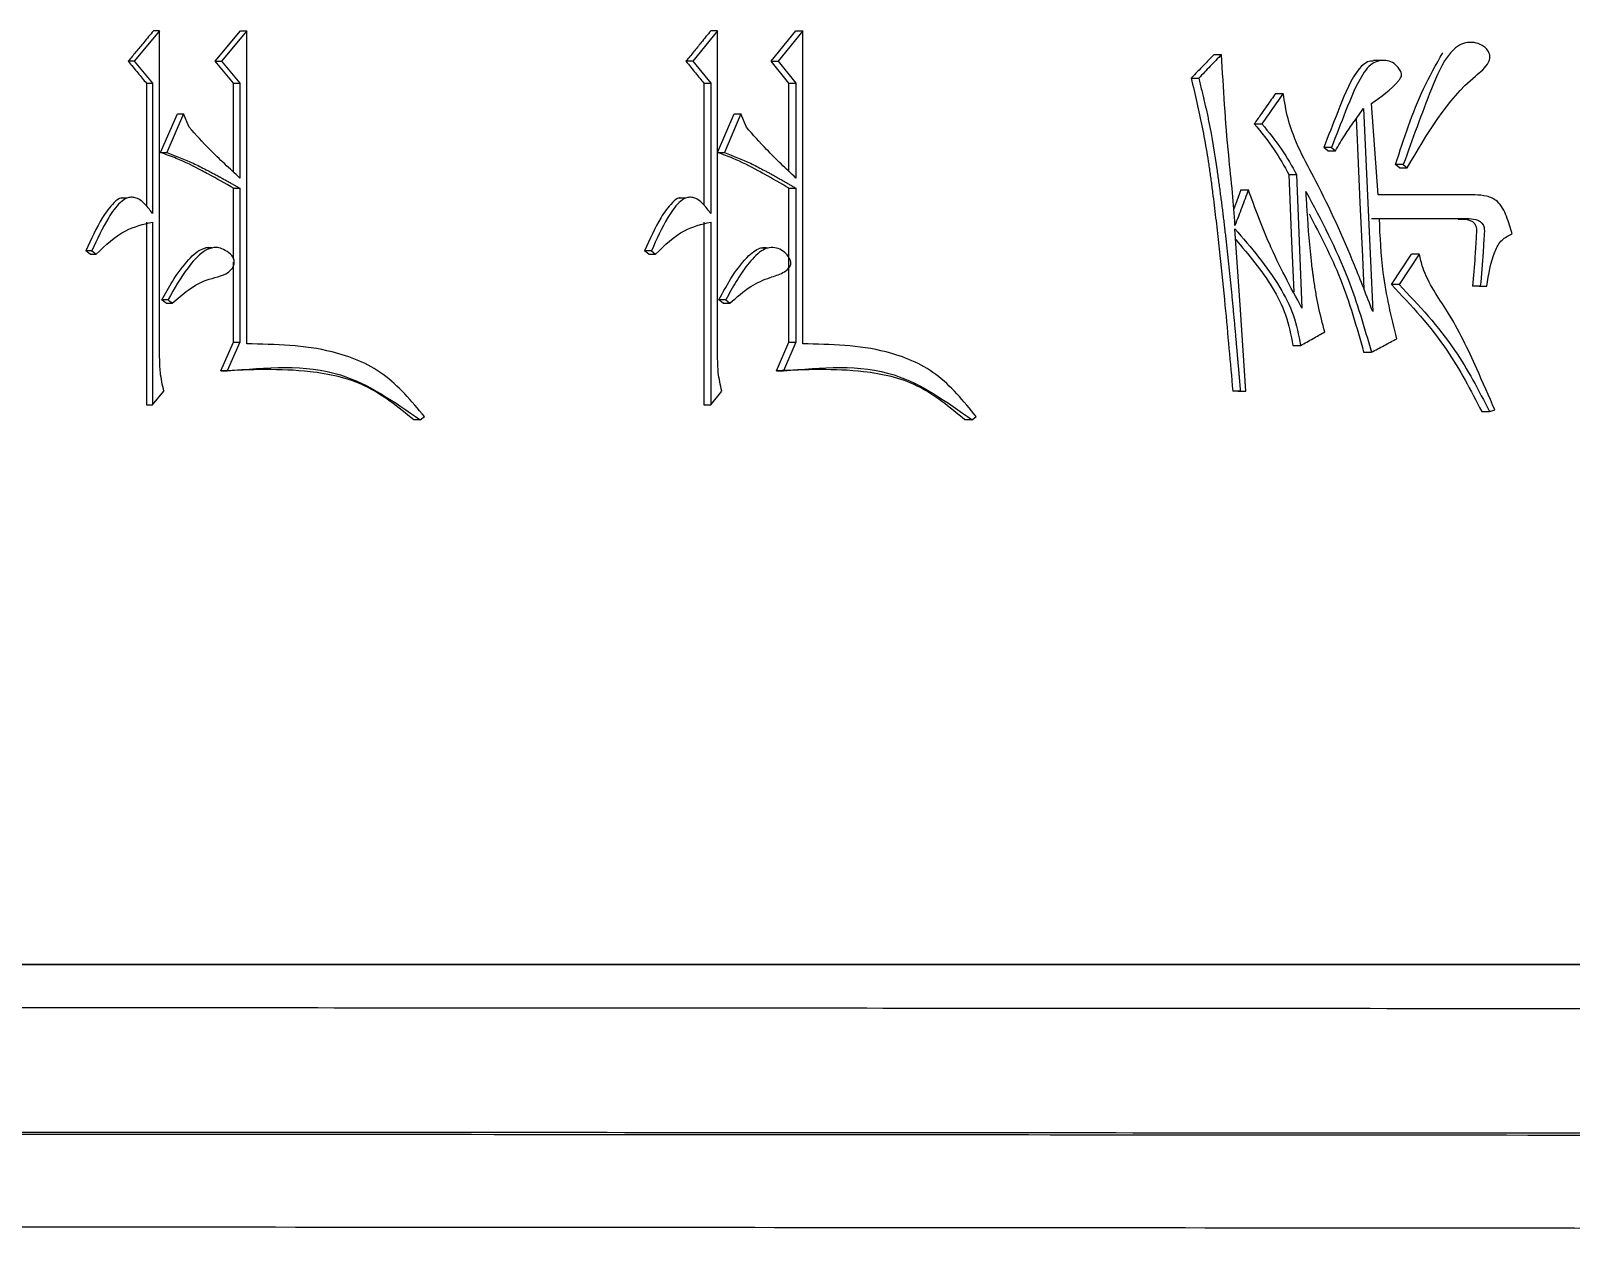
# Model space of a CAD drawing. Header units: millimetres. Extents: x 1953 to 4389, y 564 to 2287.
# Drawn here: x 2967.9 to 2977.74, y 815.87 to 823.6 of the extents above; entities that cross this region are included whole.
import ezdxf

# ---------------------------------------------------------------- set-up
doc = ezdxf.new("R2010")
doc.units = ezdxf.units.MM

msp = doc.modelspace()

# ---------------------------------------------------------------- linework, layer by layer
at = {"color": 7, "linetype": 'Continuous', "lineweight": 25}
for p, q in [((2968.7215, 823.6034), (2968.5594, 823.4087)), ((2968.7215, 823.6034), (2968.6822, 823.6034)), ((2968.7215, 821.5157), (2968.7215, 823.6034)), ((2969.0773, 823.4087), (2969.2386, 823.6035)), ((2969.2787, 823.6035), (2969.1171, 823.4087)), ((2969.2386, 823.6035), (2969.2787, 823.6035)), ((2969.2787, 821.6022), (2969.2787, 823.6035)), ((2972.2867, 823.6035), (2972.1284, 823.4088)), ((2972.2867, 823.6035), (2972.2428, 823.6035)), ((2972.2867, 821.5157), (2972.2867, 823.6035)), ((2972.6287, 823.4088), (2972.7862, 823.6035)), ((2972.8309, 823.6035), (2972.6731, 823.4088)), ((2972.7862, 823.6035), (2972.8309, 823.6035)), ((2972.8309, 821.6023), (2972.8309, 823.6035)), ((2975.4587, 823.4521), (2975.5069, 823.4521)), ((2968.5594, 823.4087), (2968.5203, 823.4087)), ((2968.5594, 823.4087), (2968.6765, 823.2681)), ((2969.0773, 823.4087), (2969.1171, 823.4087)), ((2969.1938, 823.2681), (2969.0773, 823.4087)), ((2969.1171, 823.4087), (2969.2338, 823.2681)), ((2972.1284, 823.4088), (2972.0846, 823.4088)), ((2972.1284, 823.4088), (2972.2428, 823.2681)), ((2972.6287, 823.4088), (2972.6731, 823.4088)), ((2972.7425, 823.2681), (2972.6287, 823.4088)), ((2972.6731, 823.4088), (2972.7871, 823.2681)), ((2976.5281, 823.4134), (2976.4783, 823.4134)), ((2968.6372, 823.2681), (2968.6765, 823.2681)), ((2968.6372, 823.2681), (2968.6372, 822.4843)), ((2968.6765, 823.2681), (2968.6765, 822.4352)), ((2969.1938, 823.2681), (2969.2338, 823.2681)), ((2969.1938, 822.6996), (2969.1938, 823.2681)), ((2969.2338, 823.2681), (2969.2338, 822.6623)), ((2972.1988, 823.2681), (2972.2428, 823.2681)), ((2972.1988, 823.2681), (2972.1988, 822.4915)), ((2972.2428, 823.2681), (2972.2428, 822.4352)), ((2972.7425, 823.2681), (2972.7871, 823.2681)), ((2972.7425, 822.705), (2972.7425, 823.2681)), ((2972.7871, 823.2681), (2972.7871, 822.6624)), ((2975.313, 823.3006), (2975.3609, 823.3006)), ((2975.8523, 823.2032), (2975.901, 823.2032)), ((2968.7271, 822.8246), (2968.8349, 823.0734)), ((2968.8745, 823.0734), (2968.7665, 822.8246)), ((2968.8349, 823.0734), (2968.8745, 823.0734)), ((2968.9104, 822.9869), (2968.8745, 823.0734)), ((2972.2867, 822.8248), (2972.392, 823.0734)), ((2972.4362, 823.0734), (2972.3307, 822.8246)), ((2972.392, 823.0734), (2972.4362, 823.0734)), ((2972.4713, 822.9869), (2972.4362, 823.0734)), ((2976.5068, 822.5542), (2976.4642, 823.1384)), ((2975.7156, 823.0086), (2975.7641, 823.0086)), ((2976.2085, 822.8571), (2976.1595, 822.8571)), ((2976.185, 822.8355), (2976.1595, 822.8571)), ((2968.7271, 822.8246), (2968.7665, 822.8246)), ((2972.2867, 822.8246), (2972.3307, 822.8246)), ((2976.185, 822.8355), (2976.2341, 822.8355)), ((2976.6683, 822.7489), (2976.6187, 822.7489)), ((2976.6441, 822.7273), (2976.6187, 822.7489)), ((2976.6683, 822.7489), (2976.6938, 822.7273)), ((2975.9377, 822.684), (2975.9865, 822.684)), ((2975.9865, 822.684), (2976.0207, 821.8296)), ((2976.6441, 822.7273), (2976.6938, 822.7273)), ((2969.1938, 822.5974), (2969.2338, 822.5974)), ((2969.1938, 822.1455), (2969.1938, 822.5974)), ((2969.2338, 822.5974), (2969.2338, 821.6131)), ((2972.7425, 822.5975), (2972.7871, 822.5975)), ((2972.7425, 821.6131), (2972.7425, 822.5975)), ((2972.7871, 822.5975), (2972.7871, 821.6131)), ((2975.63, 822.5866), (2975.6784, 822.5866)), ((2977.1264, 822.5542), (2976.5068, 822.5542)), ((2968.5126, 822.534), (2968.4733, 822.534)), ((2972.0827, 822.534), (2972.0387, 822.534)), ((2968.6372, 822.3811), (2968.6372, 821.2128)), ((2968.6765, 822.3811), (2968.6765, 821.2128)), ((2972.1988, 822.3811), (2972.1989, 821.2129)), ((2972.2428, 822.3811), (2972.2428, 821.2129)), ((2976.4658, 822.4028), (2976.9831, 822.4028)), ((2976.5153, 822.4028), (2977.0332, 822.4028)), ((2976.9831, 822.4028), (2977.0332, 822.4028)), ((2968.2888, 822.1972), (2968.2501, 822.1972)), ((2968.2772, 822.1755), (2968.2501, 822.1972)), ((2968.2772, 822.1755), (2968.316, 822.1755)), ((2968.2888, 822.1972), (2968.316, 822.1755)), ((2969.0548, 822.2157), (2969.0146, 822.2157)), ((2971.864, 822.1972), (2971.8206, 822.1972)), ((2971.847, 822.1756), (2971.8206, 822.1972)), ((2971.847, 822.1756), (2971.8905, 822.1756)), ((2971.864, 822.1972), (2971.8905, 822.1756)), ((2972.606, 822.2147), (2972.5612, 822.2147)), ((2976.5932, 821.9809), (2976.7204, 822.1754)), ((2976.7702, 822.1754), (2976.6428, 821.9809)), ((2976.7702, 822.1754), (2976.7204, 822.1754)), ((2969.1938, 821.6131), (2969.1938, 822.1246)), ((2976.6428, 821.9809), (2976.5932, 821.9809)), ((2977.1602, 821.9701), (2977.1099, 821.9701)), ((2977.1522, 821.9701), (2977.1099, 821.9701)), ((2977.1522, 821.9701), (2977.2025, 821.9701)), ((2968.7755, 821.8835), (2968.7361, 821.8835)), ((2968.763, 821.8619), (2968.8024, 821.8619)), ((2972.3218, 821.8619), (2972.2955, 821.8835)), ((2972.3395, 821.8835), (2972.3658, 821.8619)), ((2969.1132, 821.4292), (2969.1938, 821.6131)), ((2969.2338, 821.6131), (2969.1531, 821.4292)), ((2969.1938, 821.6131), (2969.2338, 821.6131)), ((2972.6637, 821.4293), (2972.7425, 821.6131)), ((2972.7871, 821.6131), (2972.7083, 821.4293)), ((2972.7425, 821.6131), (2972.7871, 821.6131)), ((2975.9633, 821.5915), (2976.0121, 821.5915)), ((2976.4149, 821.5483), (2976.4643, 821.5483)), ((2969.1132, 821.4292), (2969.1531, 821.4292)), ((2972.6637, 821.4293), (2972.7083, 821.4293)), ((2968.6765, 821.2128), (2968.7485, 821.2994)), ((2972.2428, 821.2129), (2972.3131, 821.2994)), ((2975.627, 821.2994), (2975.5787, 821.2994)), ((2975.6129, 821.2994), (2975.5787, 821.2994)), ((2975.6129, 821.2994), (2975.6613, 821.2994)), ((2968.6372, 821.2128), (2968.6765, 821.2128)), ((2972.1989, 821.2129), (2972.2428, 821.2129)), ((2970.3872, 821.1155), (2970.3457, 821.1155)), ((2970.3872, 821.1155), (2970.414, 821.1371)), ((2973.9128, 821.1155), (2973.8667, 821.1155)), ((2973.9128, 821.1155), (2973.9389, 821.1371)), ((2977.169, 821.1696), (2977.2194, 821.1696))]:
    msp.add_line(p, q, dxfattribs=at)
at = {"color": 7, "linetype": 'Continuous', "lineweight": 25, "flags": 128}
for points in [[(2976.3668, 823.0411), (2976.373, 822.9062), (2976.3913, 822.5067), (2976.4073, 822.1575), (2976.4168, 821.951)], [(2976.4131, 823.1059), (2976.4429, 822.4571), (2976.4727, 821.8082)], [(2976.2085, 822.8571), (2976.2213, 822.8463), (2976.2341, 822.8355)], [(2975.9377, 822.684), (2975.9548, 822.2568), (2975.9677, 821.9348)], [(2975.63, 822.5866), (2975.595, 822.4938), (2975.5845, 822.4659)], [(2975.6613, 821.2994), (2975.627, 821.8186), (2975.5927, 822.3379)], [(2968.763, 821.8619), (2968.7561, 821.8674), (2968.7493, 821.8729), (2968.7361, 821.8835)], [(2968.7755, 821.8835), (2968.7823, 821.878), (2968.7924, 821.87), (2968.8024, 821.8619)], [(2972.3395, 821.8835), (2972.3232, 821.8835), (2972.3093, 821.8835), (2972.2955, 821.8835)], [(2972.3218, 821.8619), (2972.3381, 821.8619), (2972.352, 821.8619), (2972.3658, 821.8619)]]:
    msp.add_lwpolyline(points, dxfattribs=at)
at = {"color": 7, "linetype": 'Continuous', "lineweight": 25}
for points, knots in [([(2968.6822, 823.6034), (2968.6614, 823.5785), (2968.6241, 823.5335), (2968.5701, 823.4686), (2968.5369, 823.4287), (2968.5203, 823.4087)], [0, 0, 0, 0, 0.384798, 0.692399, 1, 1, 1, 1]), ([(2972.2428, 823.6035), (2972.2225, 823.5785), (2972.186, 823.5336), (2972.1333, 823.4687), (2972.1008, 823.4287), (2972.0846, 823.4088)], [0, 0, 0, 0, 0.384798, 0.692399, 1, 1, 1, 1]), ([(2975.4587, 823.4521), (2975.4369, 823.4294), (2975.4017, 823.3928), (2975.3531, 823.3423), (2975.3264, 823.3145), (2975.313, 823.3006)], [0, 0, 0, 0, 0.449138, 0.724569, 1, 1, 1, 1]), ([(2975.5069, 823.4521), (2975.4826, 823.4268), (2975.4339, 823.3763), (2975.3853, 823.3259), (2975.3609, 823.3006)], [0, 0, 0, 0, 0.5, 1, 1, 1, 1]), ([(2975.5927, 822.3595), (2975.5878, 822.4287), (2975.5774, 822.5784), (2975.5358, 822.9411), (2975.5191, 823.2369), (2975.5069, 823.4521)], [0, 0, 0, 0, 0.189811, 0.410522, 1, 1, 1, 1]), ([(2976.6187, 822.7489), (2976.6721, 822.9141), (2976.7529, 823.1637), (2976.8778, 823.3869), (2976.9201, 823.4625)], [0, 0, 0, 0, 0.6614, 1, 1, 1, 1]), ([(2976.6938, 822.7273), (2976.8192, 822.943), (2976.966, 823.1957), (2977.198, 823.3688), (2977.2201, 823.418), (2977.2228, 823.4341), (2977.2206, 823.4503), (2977.2131, 823.4708), (2977.1976, 823.4929), (2977.1655, 823.5165), (2977.1205, 823.5305), (2977.0648, 823.53), (2977.0122, 823.506), (2976.9234, 823.4191), (2976.814, 823.1531), (2976.7263, 822.9098), (2976.6683, 822.7489)], [0, 0, 0, 0, 0.369973, 0.433396, 0.441379, 0.448953, 0.456564, 0.46449, 0.480827, 0.49655, 0.526966, 0.55702, 0.587567, 0.618801, 0.747888, 1, 1, 1, 1]), ([(2968.5203, 823.4087), (2968.5306, 823.3962), (2968.5514, 823.3713), (2968.5904, 823.3244), (2968.619, 823.29), (2968.6372, 823.2681)], [0, 0, 0, 0, 0.266401, 0.532803, 1, 1, 1, 1]), ([(2972.0846, 823.4088), (2972.0947, 823.3963), (2972.115, 823.3713), (2972.1531, 823.3244), (2972.1811, 823.29), (2972.1988, 823.2681)], [0, 0, 0, 0, 0.266401, 0.532803, 1, 1, 1, 1]), ([(2976.4785, 823.4107), (2976.4692, 823.4103), (2976.4451, 823.4091), (2976.4047, 823.3852), (2976.3256, 823.2834), (2976.2539, 823.0959), (2976.1895, 822.933), (2976.1595, 822.8571)], [0, 0, 0, 0, 0.046767, 0.120081, 0.219008, 0.636057, 1, 1, 1, 1]), ([(2976.4642, 823.1384), (2976.5263, 823.1823), (2976.5937, 823.23), (2976.6506, 823.2996), (2976.6564, 823.3146), (2976.6568, 823.3295), (2976.6505, 823.3487), (2976.6324, 823.3753), (2976.6006, 823.4035), (2976.5522, 823.4175), (2976.5034, 823.4119), (2976.4543, 823.3862), (2976.3757, 823.2836), (2976.3036, 823.0974), (2976.239, 822.9342), (2976.2085, 822.8571)], [0, 0, 0, 0, 0.213502, 0.231462, 0.243028, 0.25469, 0.268683, 0.294821, 0.340397, 0.384399, 0.438731, 0.48193, 0.539954, 0.7829, 1, 1, 1, 1]), ([(2975.313, 823.3006), (2975.3251, 823.2485), (2975.3493, 823.1442), (2975.3777, 823.0132), (2975.4034, 822.8816), (2975.4178, 822.7954), (2975.4287, 822.7223), (2975.4325, 822.6957), (2975.4371, 822.6624), (2975.4416, 822.6291), (2975.446, 822.5957), (2975.452, 822.549), (2975.4628, 822.4622), (2975.4786, 822.3286), (2975.5023, 822.1145), (2975.5368, 821.7716), (2975.5625, 821.4818), (2975.5787, 821.2994)], [0, 0, 0, 0, 0.079845, 0.159695, 0.199619, 0.27948, 0.28946, 0.309422, 0.319402, 0.339364, 0.359325, 0.369306, 0.409228, 0.489074, 0.56892, 0.728614, 1, 1, 1, 1]), ([(2975.3609, 823.3006), (2975.3673, 823.2746), (2975.3769, 823.2357), (2975.3879, 823.1902), (2975.3956, 823.1576), (2975.4016, 823.1316), (2975.412, 823.0859), (2975.4416, 822.9482), (2975.4649, 822.8021), (2975.4839, 822.6689), (2975.4895, 822.6289), (2975.494, 822.5956), (2975.4985, 822.5623), (2975.502, 822.5356), (2975.5064, 822.5023), (2975.5098, 822.4756), (2975.514, 822.4422), (2975.5173, 822.4155), (2975.5213, 822.3821), (2975.5253, 822.3487), (2975.5293, 822.3153), (2975.5331, 822.2819), (2975.5362, 822.2551), (2975.5399, 822.2217), (2975.5429, 822.1949), (2975.5465, 822.1615), (2975.5501, 822.128), (2975.5536, 822.0945), (2975.5571, 822.061), (2975.5598, 822.0343), (2975.5632, 822.0008), (2975.5659, 821.974), (2975.5692, 821.9405), (2975.5725, 821.907), (2975.5757, 821.8734), (2975.5789, 821.8399), (2975.5814, 821.8131), (2975.5845, 821.7796), (2975.587, 821.7528), (2975.5901, 821.7192), (2975.5925, 821.6924), (2975.5947, 821.6689), (2975.5962, 821.6522), (2975.5977, 821.6354), (2975.5992, 821.6186), (2975.6007, 821.6019), (2975.6019, 821.5884), (2975.6033, 821.5717), (2975.6045, 821.5582), (2975.606, 821.5415), (2975.6075, 821.5247), (2975.6089, 821.5079), (2975.6104, 821.4912), (2975.6116, 821.4777), (2975.613, 821.461), (2975.6142, 821.4475), (2975.6154, 821.4341), (2975.6162, 821.4241), (2975.6171, 821.414), (2975.6178, 821.4056), (2975.6186, 821.3972), (2975.6193, 821.3888), (2975.62, 821.3804), (2975.6207, 821.3721), (2975.6213, 821.3653), (2975.622, 821.357), (2975.6226, 821.3502), (2975.6233, 821.3419), (2975.6241, 821.3335), (2975.6248, 821.3251), (2975.6255, 821.3169), (2975.6262, 821.3089), (2975.6267, 821.3026), (2975.627, 821.2994)], [0, 0, 0, 0, 0.039919, 0.059879, 0.069858, 0.089818, 0.099798, 0.139719, 0.299508, 0.319468, 0.339427, 0.359387, 0.369367, 0.389326, 0.399306, 0.419265, 0.429245, 0.449205, 0.459184, 0.479144, 0.499103, 0.509083, 0.529043, 0.539022, 0.558982, 0.568962, 0.588921, 0.608881, 0.61886, 0.63882, 0.648799, 0.668759, 0.678739, 0.698698, 0.718658, 0.728637, 0.748597, 0.758577, 0.778536, 0.788516, 0.808475, 0.818455, 0.823445, 0.833425, 0.843404, 0.848394, 0.858374, 0.863364, 0.873344, 0.878333, 0.888313, 0.898293, 0.903283, 0.913263, 0.918252, 0.928232, 0.933222, 0.938212, 0.943202, 0.948192, 0.950687, 0.955676, 0.960666, 0.963161, 0.968151, 0.970646, 0.975636, 0.978131, 0.983121, 0.988111, 0.990605, 0.995303, 1, 1, 1, 1]), ([(2975.8523, 823.2032), (2975.8339, 823.177), (2975.8019, 823.1314), (2975.7563, 823.0665), (2975.7292, 823.0279), (2975.7156, 823.0086)], [0, 0, 0, 0, 0.404436, 0.702218, 1, 1, 1, 1]), ([(2975.901, 823.2032), (2975.8782, 823.1708), (2975.8326, 823.1059), (2975.7869, 823.041), (2975.7641, 823.0086)], [0, 0, 0, 0, 0.5, 1, 1, 1, 1]), ([(2976.4727, 821.8082), (2976.4345, 821.9078), (2976.3251, 822.1929), (2976.1398, 822.5989), (2975.942, 822.9471), (2975.9097, 823.1489), (2975.901, 823.2032)], [0, 0, 0, 0, 0.2109888, 0.6039309, 0.8934821, 1, 1, 1, 1]), ([(2976.2341, 822.8355), (2976.2542, 822.8702), (2976.2915, 822.9347), (2976.3536, 823.0229), (2976.3933, 823.0782), (2976.4131, 823.1059)], [0, 0, 0, 0, 0.3670274, 0.6834212, 1, 1, 1, 1]), ([(2969.2338, 822.6623), (2969.2015, 822.6923), (2969.1369, 822.7522), (2969.0266, 822.8577), (2968.9536, 822.9388), (2968.9104, 822.9869)], [0, 0, 0, 0, 0.28957, 0.579171, 1, 1, 1, 1]), ([(2972.7871, 822.6624), (2972.7555, 822.6923), (2972.6924, 822.7523), (2972.5848, 822.8577), (2972.5135, 822.9388), (2972.4713, 822.9869)], [0, 0, 0, 0, 0.28957, 0.579171, 1, 1, 1, 1]), ([(2975.7156, 823.0086), (2975.7599, 822.955), (2975.8428, 822.8546), (2975.9076, 822.7382), (2975.9377, 822.684)], [0, 0, 0, 0, 0.534152, 1, 1, 1, 1]), ([(2975.7641, 823.0086), (2975.8084, 822.955), (2975.8914, 822.8546), (2975.9563, 822.7383), (2975.9865, 822.684)], [0, 0, 0, 0, 0.534115, 1, 1, 1, 1]), ([(2969.1938, 822.5974), (2969.1406, 822.6277), (2969.074, 822.6654), (2968.9524, 822.7297), (2968.8524, 822.7819), (2968.761, 822.8131), (2968.7271, 822.8246)], [0, 0, 0, 0, 0.352069, 0.440085, 0.792293, 1, 1, 1, 1]), ([(2968.7665, 822.8246), (2968.8237, 822.8034), (2968.9094, 822.7715), (2968.9946, 822.728), (2969.0286, 822.7104), (2969.0421, 822.7033), (2969.0556, 822.6962), (2969.0674, 822.6899), (2969.0758, 822.6854), (2969.0826, 822.6818), (2969.0893, 822.6781), (2969.096, 822.6745), (2969.1027, 822.6708), (2969.1111, 822.6662), (2969.1178, 822.6625), (2969.1245, 822.6588), (2969.1312, 822.6551), (2969.1379, 822.6514), (2969.1462, 822.6468), (2969.1529, 822.643), (2969.1612, 822.6384), (2969.1679, 822.6346), (2969.1746, 822.6309), (2969.1812, 822.6271), (2969.1879, 822.6234), (2969.1962, 822.6187), (2969.2029, 822.6149), (2969.2112, 822.6102), (2969.2179, 822.6065), (2969.226, 822.6019), (2969.2307, 822.5992), (2969.2338, 822.5974)], [0, 0, 0, 0, 0.353012, 0.528911, 0.550896, 0.572881, 0.61685, 0.638835, 0.649827, 0.671812, 0.682805, 0.693797, 0.715782, 0.726774, 0.748759, 0.759751, 0.770744, 0.792728, 0.803721, 0.825705, 0.836698, 0.858683, 0.869675, 0.880667, 0.902652, 0.913644, 0.935629, 0.946622, 0.968606, 0.979599, 1, 1, 1, 1]), ([(2972.7425, 822.5975), (2972.6905, 822.6277), (2972.6255, 822.6655), (2972.5067, 822.7297), (2972.409, 822.782), (2972.3198, 822.8131), (2972.2867, 822.8246)], [0, 0, 0, 0, 0.3520687, 0.4400852, 0.7922934, 1, 1, 1, 1]), ([(2972.3307, 822.8246), (2972.3866, 822.8034), (2972.4703, 822.7715), (2972.5535, 822.728), (2972.5867, 822.7104), (2972.5999, 822.7034), (2972.6131, 822.6962), (2972.6246, 822.6899), (2972.6328, 822.6854), (2972.6394, 822.6818), (2972.646, 822.6781), (2972.6525, 822.6745), (2972.6591, 822.6708), (2972.6673, 822.6662), (2972.6738, 822.6625), (2972.6803, 822.6588), (2972.6869, 822.6551), (2972.6934, 822.6514), (2972.7016, 822.6468), (2972.7081, 822.6431), (2972.7162, 822.6384), (2972.7227, 822.6347), (2972.7293, 822.6309), (2972.7358, 822.6272), (2972.7423, 822.6234), (2972.7504, 822.6187), (2972.7569, 822.615), (2972.765, 822.6102), (2972.7716, 822.6065), (2972.7794, 822.6019), (2972.7841, 822.5992), (2972.7871, 822.5975)], [0, 0, 0, 0, 0.353012, 0.528911, 0.550896, 0.572881, 0.61685, 0.638835, 0.649827, 0.671812, 0.682805, 0.693797, 0.715782, 0.726774, 0.748759, 0.759751, 0.770744, 0.792728, 0.803721, 0.825706, 0.836698, 0.858683, 0.869675, 0.880667, 0.902652, 0.913645, 0.935629, 0.946622, 0.968606, 0.979599, 1, 1, 1, 1]), ([(2975.6784, 822.5866), (2975.6641, 822.5487), (2975.6355, 822.473), (2975.607, 822.3974), (2975.5927, 822.3595)], [0, 0, 0, 0, 0.5, 1, 1, 1, 1]), ([(2976.0207, 821.8296), (2975.9477, 821.9653), (2975.8172, 822.2079), (2975.7209, 822.4707), (2975.6784, 822.5866)], [0, 0, 0, 0, 0.558985, 1, 1, 1, 1]), ([(2976.0463, 822.5759), (2976.1427, 822.3943), (2976.3153, 822.0691), (2976.4186, 821.7078), (2976.4643, 821.5483)], [0, 0, 0, 0, 0.558287, 1, 1, 1, 1]), ([(2976.1659, 821.678), (2976.1519, 821.7321), (2976.1309, 821.8133), (2976.1102, 821.9236), (2976.101, 821.9826), (2976.0959, 822.0174), (2976.0946, 822.0261), (2976.0934, 822.0348), (2976.0922, 822.0435), (2976.0908, 822.0539), (2976.0894, 822.0644), (2976.088, 822.0748), (2976.0869, 822.0835), (2976.0854, 822.0957), (2976.081, 822.1324), (2976.0651, 822.2794), (2976.055, 822.4345), (2976.0472, 822.5614), (2976.0463, 822.5759)], [0, 0, 0, 0, 0.185843, 0.278745, 0.371654, 0.383266, 0.394877, 0.400683, 0.412294, 0.423905, 0.435517, 0.447128, 0.458739, 0.464545, 0.487768, 0.580663, 0.952366, 1, 1, 1, 1]), ([(2977.3631, 822.3054), (2977.3526, 822.343), (2977.3317, 822.4169), (2977.2824, 822.5148), (2977.2009, 822.5504), (2977.1511, 822.553), (2977.1264, 822.5542)], [0, 0, 0, 0, 0.292586, 0.576009, 0.788989, 1, 1, 1, 1]), ([(2968.4819, 822.5363), (2968.4809, 822.5361), (2968.4616, 822.5338), (2968.4136, 822.4909), (2968.3329, 822.3816), (2968.283, 822.2705), (2968.2501, 822.1972)], [0, 0, 0, 0, 0.007269, 0.146889, 0.437379, 1, 1, 1, 1]), ([(2968.6765, 822.4352), (2968.6619, 822.4554), (2968.6331, 822.4951), (2968.5862, 822.5319), (2968.5453, 822.541), (2968.5081, 822.5362), (2968.4521, 822.4937), (2968.3721, 822.3797), (2968.3219, 822.2697), (2968.2888, 822.1972)], [0, 0, 0, 0, 0.120783, 0.237942, 0.284243, 0.33082, 0.424981, 0.62081, 1, 1, 1, 1]), ([(2972.0471, 822.5363), (2972.0461, 822.5362), (2972.0273, 822.5339), (2971.9804, 822.491), (2971.9015, 822.3816), (2971.8527, 822.2705), (2971.8206, 822.1972)], [0, 0, 0, 0, 0.007364, 0.146944, 0.437347, 1, 1, 1, 1]), ([(2972.2428, 822.4352), (2972.2285, 822.4554), (2972.2004, 822.4952), (2972.1545, 822.532), (2972.1146, 822.541), (2972.0782, 822.5362), (2972.0235, 822.4937), (2971.9454, 822.3798), (2971.8963, 822.2698), (2971.864, 822.1972)], [0, 0, 0, 0, 0.120818, 0.238007, 0.284295, 0.33086, 0.424999, 0.620775, 1, 1, 1, 1]), ([(2968.316, 822.1755), (2968.3756, 822.2326), (2968.481, 822.3336), (2968.6173, 822.3667), (2968.6765, 822.3811)], [0, 0, 0, 0, 0.565391, 1, 1, 1, 1]), ([(2971.8905, 822.1756), (2971.9487, 822.2326), (2972.0518, 822.3336), (2972.1849, 822.3667), (2972.2428, 822.3811)], [0, 0, 0, 0, 0.565391, 1, 1, 1, 1]), ([(2976.0662, 822.4328), (2976.137, 822.2976), (2976.2832, 822.0183), (2976.3701, 821.7082), (2976.4149, 821.5483)], [0, 0, 0, 0, 0.4841503, 1, 1, 1, 1]), ([(2976.6259, 821.6348), (2976.5921, 821.7751), (2976.5316, 822.0268), (2976.5203, 822.2875), (2976.5153, 822.4028)], [0, 0, 0, 0, 0.5575045, 1, 1, 1, 1]), ([(2977.0183, 822.3992), (2977.0449, 822.4003), (2977.0783, 822.4017), (2977.1147, 822.3821), (2977.1278, 822.3652), (2977.1359, 822.3428), (2977.1357, 822.3159), (2977.1318, 822.255), (2977.1252, 822.1389), (2977.1157, 822.0338), (2977.1099, 821.9701)], [0, 0, 0, 0, 0.169449, 0.212676, 0.256423, 0.294115, 0.346559, 0.405106, 0.639507, 1, 1, 1, 1]), ([(2977.0332, 822.4028), (2977.071, 822.4046), (2977.1166, 822.4067), (2977.1657, 822.3822), (2977.1814, 822.3603), (2977.1874, 822.3321), (2977.1823, 822.2748), (2977.178, 822.1538), (2977.1673, 822.0429), (2977.1602, 821.9701)], [0, 0, 0, 0, 0.223755, 0.270136, 0.317505, 0.366522, 0.417299, 0.617412, 1, 1, 1, 1]), ([(2975.5927, 822.3379), (2975.6948, 822.219), (2975.8382, 822.0521), (2975.9731, 821.7898), (2975.9991, 821.6578), (2976.0121, 821.5915)], [0, 0, 0, 0, 0.552374, 0.77511, 1, 1, 1, 1]), ([(2975.5973, 822.2686), (2975.6802, 822.1714), (2975.8041, 822.026), (2975.9242, 821.7897), (2975.9502, 821.6578), (2975.9633, 821.5915)], [0, 0, 0, 0, 0.501488, 0.749519, 1, 1, 1, 1]), ([(2977.2025, 821.9701), (2977.2135, 822.0467), (2977.2286, 822.1525), (2977.2933, 822.2716), (2977.3402, 822.2943), (2977.3631, 822.3054)], [0, 0, 0, 0, 0.572733, 0.791395, 1, 1, 1, 1]), ([(2968.7361, 821.8835), (2968.7577, 821.9234), (2968.8076, 822.0151), (2968.8819, 822.1153), (2968.9517, 822.1876), (2968.9992, 822.2132), (2969.0369, 822.2216), (2969.0531, 822.2166), (2969.0574, 822.2153)], [0, 0, 0, 0, 0.274296, 0.631438, 0.760854, 0.891795, 0.971189, 1, 1, 1, 1]), ([(2968.8024, 821.862), (2968.8355, 821.8913), (2968.907, 821.9548), (2969.0329, 822.0243), (2969.1469, 822.0374), (2969.1903, 822.0896), (2969.1981, 822.1121), (2969.1989, 822.1353), (2969.1903, 822.1582), (2969.1676, 822.1837), (2969.1334, 822.2048), (2969.0913, 822.2211), (2969.0453, 822.2164), (2968.9752, 822.1795), (2968.8796, 822.0661), (2968.8147, 821.9554), (2968.7759, 821.8843), (2968.7755, 821.8835)], [0, 0, 0, 0, 0.117809, 0.254848, 0.391031, 0.410857, 0.430654, 0.450876, 0.468611, 0.491916, 0.540003, 0.576761, 0.613939, 0.66464, 0.78945, 0.997759, 1, 1, 1, 1]), ([(2972.2955, 821.8835), (2972.3237, 821.9361), (2972.3784, 822.0377), (2972.4593, 822.143), (2972.5245, 822.1998), (2972.5658, 822.2182), (2972.5959, 822.2206), (2972.6105, 822.2155), (2972.6122, 822.2149)], [0, 0, 0, 0, 0.3605772, 0.6979121, 0.8106017, 0.8991884, 0.9881208, 1, 1, 1, 1]), ([(2972.3658, 821.8619), (2972.409, 821.9005), (2972.4871, 821.9702), (2972.6072, 822.0243), (2972.6927, 822.0475), (2972.7347, 822.0766), (2972.7498, 822.0972), (2972.7548, 822.111), (2972.7547, 822.1267), (2972.7477, 822.1483), (2972.7284, 822.1764), (2972.6957, 822.2044), (2972.6516, 822.2192), (2972.6065, 822.2186), (2972.5429, 822.1842), (2972.4758, 822.1086), (2972.402, 822.001), (2972.3606, 821.9232), (2972.3395, 821.8835)], [0, 0, 0, 0, 0.156027, 0.282026, 0.363634, 0.404884, 0.41922, 0.430594, 0.442017, 0.458331, 0.488158, 0.530974, 0.573109, 0.616801, 0.655305, 0.770242, 0.882988, 1, 1, 1, 1]), ([(2977.2533, 821.1804), (2977.2149, 821.2679), (2977.1214, 821.4814), (2976.9768, 821.7898), (2976.8098, 822.0093), (2976.777, 822.1469), (2976.7702, 822.1754)], [0, 0, 0, 0, 0.257127, 0.627551, 0.922763, 1, 1, 1, 1]), ([(2976.5932, 821.9809), (2976.7179, 821.8476), (2976.9427, 821.6074), (2977.0993, 821.3045), (2977.169, 821.1696)], [0, 0, 0, 0, 0.554524, 1, 1, 1, 1]), ([(2976.6428, 821.9809), (2976.7677, 821.8477), (2976.9927, 821.6074), (2977.1495, 821.3045), (2977.2194, 821.1696)], [0, 0, 0, 0, 0.554583, 1, 1, 1, 1]), ([(2977.1602, 821.9701), (2977.165, 821.9701), (2977.1729, 821.9701), (2977.1839, 821.9701), (2977.1932, 821.9701), (2977.1994, 821.9701), (2977.2025, 821.9701)], [0, 0, 0, 0, 0.34, 0.56, 0.78, 1, 1, 1, 1]), ([(2976.0121, 821.5915), (2976.0253, 821.5989), (2976.0517, 821.6137), (2976.103, 821.6426), (2976.141, 821.664), (2976.1659, 821.678)], [0, 0, 0, 0, 0.257188, 0.514375, 1, 1, 1, 1]), ([(2970.414, 821.1371), (2970.3314, 821.2359), (2970.1692, 821.4302), (2969.7626, 821.5926), (2969.4619, 821.5986), (2969.2787, 821.6022)], [0, 0, 0, 0, 0.287817, 0.565935, 1, 1, 1, 1]), ([(2973.9389, 821.1371), (2973.8584, 821.2359), (2973.7001, 821.4302), (2973.3034, 821.5926), (2973.0098, 821.5986), (2972.8309, 821.6023)], [0, 0, 0, 0, 0.287817, 0.565935, 1, 1, 1, 1]), ([(2968.7485, 821.2994), (2968.7396, 821.3391), (2968.7235, 821.4103), (2968.7221, 821.4834), (2968.7215, 821.5157)], [0, 0, 0, 0, 0.558835, 1, 1, 1, 1]), ([(2969.1531, 821.4292), (2969.402, 821.4518), (2969.849, 821.4924), (2970.222, 821.2312), (2970.3872, 821.1155)], [0, 0, 0, 0, 0.55707, 1, 1, 1, 1]), ([(2972.3131, 821.2994), (2972.3044, 821.3391), (2972.2887, 821.4103), (2972.2874, 821.4835), (2972.2867, 821.5157)], [0, 0, 0, 0, 0.558835, 1, 1, 1, 1]), ([(2972.7083, 821.4293), (2972.9513, 821.4519), (2973.3877, 821.4924), (2973.7516, 821.2312), (2973.9128, 821.1155)], [0, 0, 0, 0, 0.55707, 1, 1, 1, 1]), ([(2970.3457, 821.1155), (2970.2459, 821.1972), (2970.0485, 821.3588), (2969.6131, 821.4504), (2969.3028, 821.4373), (2969.1132, 821.4292)], [0, 0, 0, 0, 0.284866, 0.563033, 1, 1, 1, 1]), ([(2973.8667, 821.1155), (2973.7693, 821.1972), (2973.5767, 821.3588), (2973.1518, 821.4504), (2972.8489, 821.4373), (2972.6637, 821.4293)], [0, 0, 0, 0, 0.284866, 0.563033, 1, 1, 1, 1]), ([(2975.627, 821.2994), (2975.6309, 821.2994), (2975.6373, 821.2994), (2975.6462, 821.2994), (2975.6537, 821.2994), (2975.6588, 821.2994), (2975.6613, 821.2994)], [0, 0, 0, 0, 0.34, 0.56, 0.78, 1, 1, 1, 1]), ([(2977.2194, 821.1696), (2977.2223, 821.1705), (2977.2293, 821.1728), (2977.2406, 821.1764), (2977.2491, 821.1791), (2977.2533, 821.1804)], [0, 0, 0, 0, 0.253292, 0.626617, 1, 1, 1, 1]), ([(2991.3875, 817.6343), (2990.6503, 817.6343), (2988.9963, 817.6343), (2985.1466, 817.6343), (2980.9069, 817.6342), (2975.3062, 817.6342), (2969.4543, 817.6341), (2963.3229, 817.6341), (2956.9276, 817.634), (2952.9337, 817.6339), (2950.2295, 817.6339)], [0, 0, 0, 0, 0.067523, 0.151508, 0.319648, 0.403633, 0.571771, 0.739907, 0.823891, 1, 1, 1, 1]), ([(2950.3377, 817.6339), (2950.984, 817.6339), (2954.2194, 817.634), (2959.9713, 817.6341), (2966.1709, 817.6341), (2972.1803, 817.6342), (2976.8198, 817.6342), (2982.357, 817.6343), (2986.5654, 817.6343), (2991.4998, 817.6343), (2996.0975, 817.6344), (3000.1926, 817.6344), (3003.8743, 817.6344), (3006.4827, 817.6345), (3009.2928, 817.6345), (3011.1632, 817.6346), (3013.1914, 817.6347), (3013.9477, 817.6348), (3014.4764, 817.6348)], [0, 0, 0, 0, 0.020124, 0.100733, 0.181328, 0.221587, 0.302184, 0.342442, 0.423039, 0.463298, 0.543894, 0.624491, 0.664749, 0.745346, 0.785604, 0.8662, 0.906458, 1, 1, 1, 1]), ([(2925.1606, 817.3632), (2927.5552, 817.3639), (2932.3605, 817.3652), (2939.6846, 817.366), (2945.6289, 817.3659), (2950.1609, 817.3654), (2953.2939, 817.3648), (2956.4101, 817.3641), (2959.5039, 817.3632), (2962.5693, 817.362), (2965.6008, 817.3608), (2969.8548, 817.3586), (2975.3952, 817.3553), (2982.1392, 817.3501), (2988.8667, 817.3434), (2994.5877, 817.3361), (2999.3082, 817.3284), (3003.111, 817.321), (3006.5451, 817.3128), (3009.5035, 817.3038), (3011.957, 817.294), (3013.0025, 817.2872), (3013.5343, 817.2837)], [0, 0, 0, 0, 0.060834, 0.1220737, 0.183719, 0.2102711, 0.2368979, 0.2635992, 0.2903751, 0.3172255, 0.3441506, 0.3711502, 0.4324096, 0.4986217, 0.5697855, 0.6458999, 0.6994123, 0.7551267, 0.8130428, 0.8731605, 0.9354796, 1, 1, 1, 1]), ([(3014.8271, 816.4706), (3014.1023, 816.4752), (3012.6525, 816.4843), (3008.8622, 816.4972), (3003.9641, 816.5093), (2997.9235, 816.5202), (2990.8755, 816.53), (2982.9326, 816.5382), (2974.233, 816.545), (2964.9256, 816.55), (2955.1685, 816.5533), (2945.1346, 816.5547), (2934.9743, 816.5543), (2928.2862, 816.5526), (2924.9421, 816.5517)], [0, 0, 0, 0, 0.083333, 0.166667, 0.25, 0.333334, 0.416667, 0.5, 0.583334, 0.666667, 0.75, 0.833334, 0.916667, 1, 1, 1, 1]), ([(3014.2904, 816.4846), (3013.7906, 816.4879), (3012.8048, 816.4944), (3010.5242, 816.5036), (3007.7635, 816.5123), (3004.5351, 816.5203), (3000.9244, 816.5277), (2996.3784, 816.5354), (2990.7753, 816.543), (2984.0566, 816.5502), (2977.154, 816.556), (2970.2245, 816.5605), (2963.4004, 816.5638), (2956.7904, 816.566), (2950.4805, 816.5673), (2943.9586, 816.5679), (2937.3764, 816.5677), (2930.8979, 816.5668), (2926.892, 816.5656), (2925.0197, 816.5651)], [0, 0, 0, 0, 0.060587, 0.1195299, 0.1768287, 0.2324833, 0.2864935, 0.3388593, 0.4142998, 0.4860434, 0.5540892, 0.6184368, 0.6790855, 0.7360349, 0.7892846, 0.838834, 0.8991333, 0.9528558, 1, 1, 1, 1]), ([(2924.8115, 815.9629), (2927.8362, 815.9638), (2933.8727, 815.9655), (2943.0258, 815.9658), (2952.0678, 815.9645), (2960.8951, 815.9614), (2969.3873, 815.9568), (2976.2318, 815.9516), (2981.6889, 815.9465), (2986.0417, 815.9419), (2990.4995, 815.9363), (2994.9781, 815.9297), (2999.112, 815.9225), (3002.8524, 815.9148), (3006.1707, 815.9066), (3009.206, 815.8976), (3011.8581, 815.8877), (3014.0931, 815.877), (3015.071, 815.8695), (3015.5701, 815.8656)], [0, 0, 0, 0, 0.0746907, 0.1490623, 0.2231148, 0.2968479, 0.3702616, 0.4433557, 0.4832428, 0.5266364, 0.5735359, 0.623941, 0.6778511, 0.7254581, 0.7754993, 0.8279744, 0.882883, 0.940225, 1, 1, 1, 1])]:
    msp.add_open_spline(points, degree=3, knots=knots, dxfattribs=at)
msp.add_open_spline([(2976.4643, 821.5483), (2976.4912, 821.5627), (2976.5451, 821.5915), (2976.5989, 821.6203), (2976.6259, 821.6348)], degree=3, dxfattribs=at)

doc.saveas('drawing.dxf')
